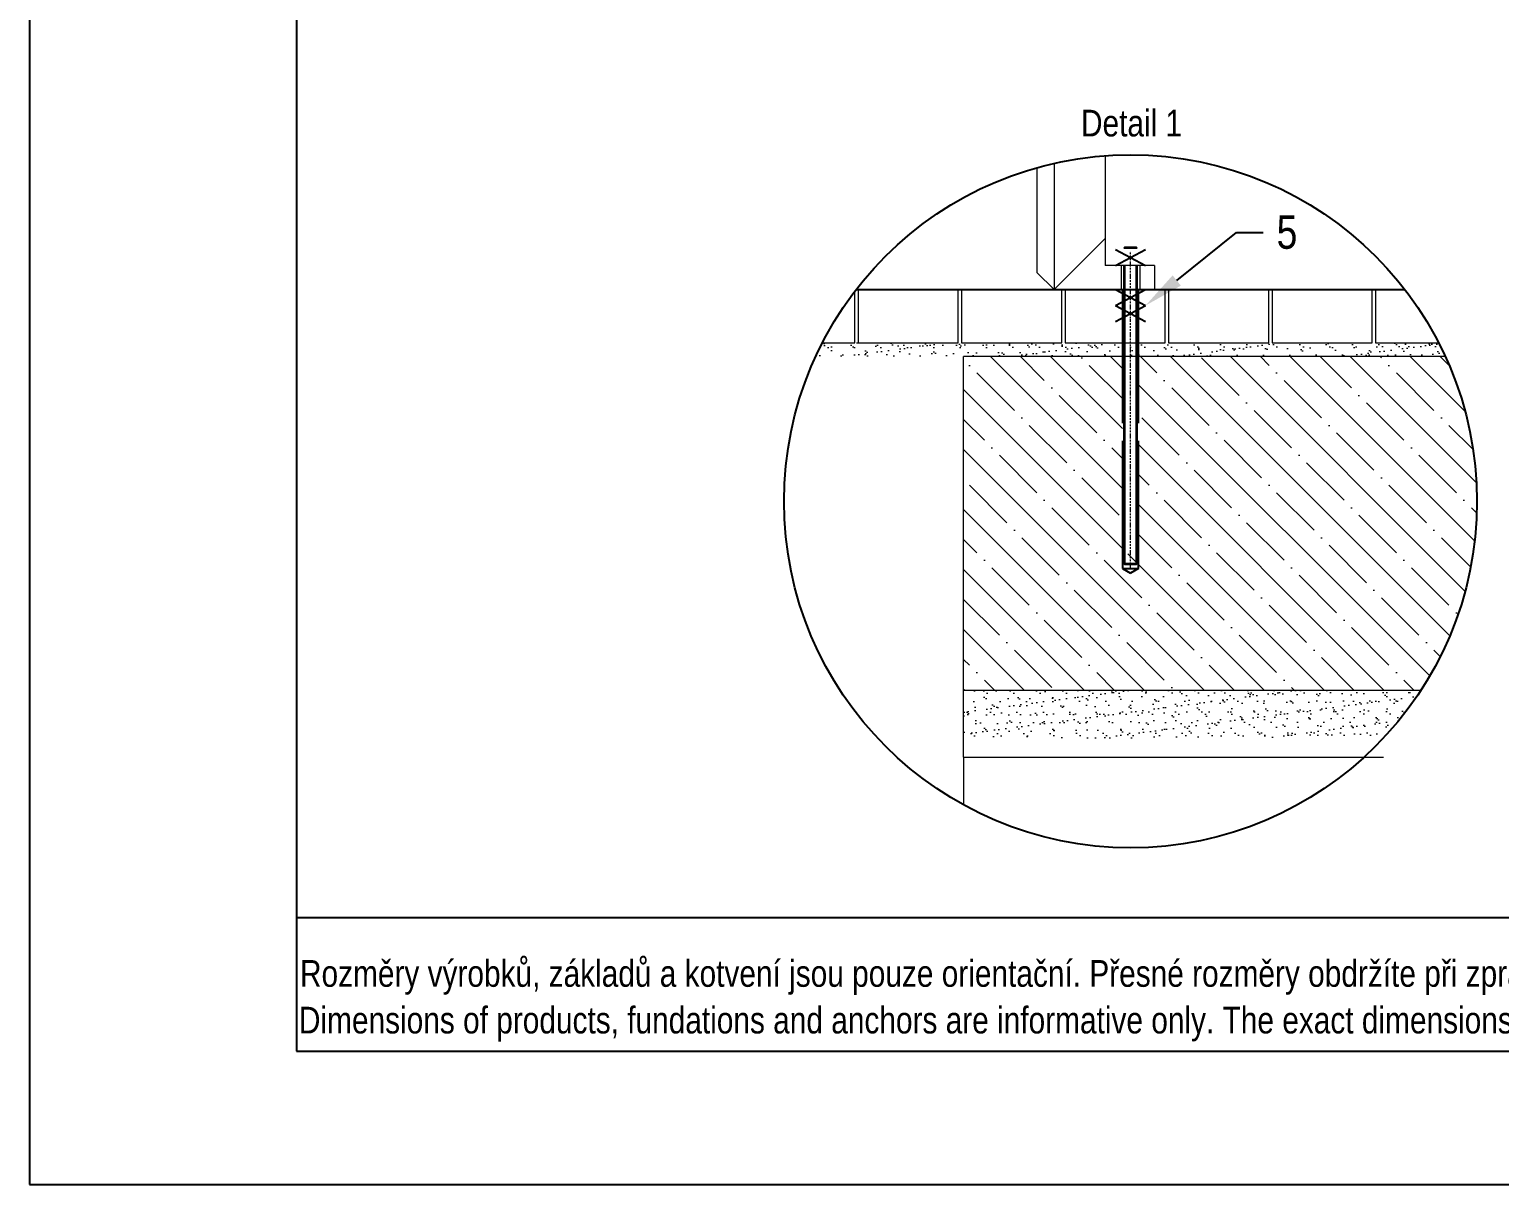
# Model space of a CAD drawing. Header units: millimetres. Extents: x 9226 to 17655, y 3085 to 7285.
# Drawn here: x 11004 to 13207, y 3085 to 4816 of the extents above; entities that cross this region are included whole.
import ezdxf
from ezdxf import colors
from ezdxf.entities.mleader import LeaderData, LeaderLine
from ezdxf.lldxf.tags import DXFTag
from ezdxf.math import Vec2, Vec3

# ---------------------------------------------------------------- set-up
doc = ezdxf.new("R2010")
doc.units = ezdxf.units.MM
doc.header["$LTSCALE"] = 0.3
doc.linetypes.add('DashDot', pattern=[15, 9, -3, 0, -3])
doc.layers.add('Nekreslit', color=6, linetype='Continuous', plot=False)
doc.layers.add('POSTAVY ATD', color=8, linetype='Continuous')
doc.layers.add('SRAFY', color=251, linetype='Continuous', lineweight=13)
doc.styles.add('SEACAD_Arial', font='arial.ttf', dxfattribs={"width": 0.8})
tags = doc.linetypes.add('HIDDEN2', pattern=[4.7625, 3.175, -1.5875]).pattern_tags.tags
tags[6:7] = [DXFTag(74, 4), DXFTag(75, 0), DXFTag(340, '0'), DXFTag(46, 0.0), DXFTag(50, 0.0), DXFTag(44, 0.0), DXFTag(45, 0.0)]
tags[4:5] = [DXFTag(74, 4), DXFTag(75, 0), DXFTag(340, '0'), DXFTag(46, 0.0), DXFTag(50, 0.0), DXFTag(44, 0.0), DXFTag(45, 0.0)]

msp = doc.modelspace()

# ---------------------------------------------------------------- hatches: boundary and pattern name
at = {"layer": 'SRAFY'}
h = msp.add_hatch(dxfattribs=at)
h.set_pattern_fill('AR-SAND', color=256, scale=0.5)
h.set_pattern_definition([(37.5, (5588.106, -888.17), (-0.800016, 24.47066), [0, -19.304, 0, -21.59, 0, -20.6375]), (7.5, (5588.106, -888.17), (22.47616, 35.84126), [0, -10.414, 0, -17.399, 0, -6.6675]), (327.5, (5572.485, -888.17), (39.54962, 0.07186), [0, -6.35, 0, -22.86, 0, -29.845]), (317.5, (5572.485, -888.17), (38.17782, 11.14647), [0, -3.175, 0, -14.986, 0, -17.145])])
edge = h.paths.add_edge_path()
edge.add_arc((12654.1, 4108.9), 519.1, 24.7409, 27.2395)
edge.add_line((13115.6, 4346.5), (12274.1, 4346.5))
edge.add_line((12274.1, 4346.5), (12274.1, 4326.3))
edge.add_line((12274.1, 4326.3), (12404.1, 4326.1))
edge.add_line((12404.1, 4326.1), (13125.5, 4326.1))
edge = h.paths.add_edge_path()
edge.add_arc((12654.1, 4108.9), 519.1, 152.7605, 155.2218)
edge.add_line((12182.7, 4326.4), (12274.1, 4326.3))
edge.add_line((12274.1, 4326.3), (12274.1, 4346.5))
edge.add_line((12274.1, 4346.5), (12192.5, 4346.5))
h = msp.add_hatch(dxfattribs=at)
h.set_pattern_fill('ANSI35', color=256, scale=10, angle=90)
h.set_pattern_definition([(135, (704.655, -188.897), (-44.90128, -44.90128), []), (135, (704.655, -143.995), (-44.90128, -44.90128), [79.375, -15.875, 0, -15.875])])
edge = h.paths.add_edge_path()
edge.add_arc((12654.1, 4108.9), 519.1, 326.9978, 384.7409)
edge.add_line((13125.5, 4326.1), (12666.1, 4326.1))
edge.add_line((12666.1, 4326.1), (12666.1, 4034.8))
edge.add_line((12666.1, 4034.8), (12654.1, 4027.8))
edge.add_line((12654.1, 4027.8), (12642.1, 4034.8))
edge.add_line((12642.1, 4034.8), (12642.1, 4326.1))
edge.add_line((12642.1, 4326.1), (12404.1, 4326.1))
edge.add_line((12404.1, 4326.1), (12404.1, 3826.1))
edge.add_line((12404.1, 3826.1), (13089.4, 3826.1))
h = msp.add_hatch(dxfattribs=at)
h.set_pattern_fill('AR-SAND', color=256, scale=0.5)
h.set_pattern_definition([(37.5, (6904.63, -1435.798), (-0.800016, 24.47066), [0, -19.304, 0, -21.59, 0, -20.6375]), (7.5, (6904.63, -1435.798), (22.47616, 35.84126), [0, -10.414, 0, -17.399, 0, -6.6675]), (327.5, (6889.01, -1435.798), (39.54962, 0.07186), [0, -6.35, 0, -22.86, 0, -29.845]), (317.5, (6889.01, -1435.798), (38.17782, 11.14647), [0, -3.175, 0, -14.986, 0, -17.145])])
edge = h.paths.add_edge_path()
edge.add_arc((12654.1, 4108.9), 519.1, 316.9192, 326.9983)
edge.add_line((13089.4, 3826.1), (12404.1, 3826.1))
edge.add_line((12404.1, 3826.1), (12404.1, 3754.3))
edge.add_line((12404.1, 3754.3), (13033.2, 3754.3))

# ---------------------------------------------------------------- linework, layer by layer
at = {"lineweight": 15}
for p, q in [((12615.9, 4626.6), (12615.9, 4502.4)), ((12514, 4608.8), (12514, 4451.6)), ((12539.5, 4615.2), (12539.5, 4426.1)), ((12539.5, 4426.1), (12615.9, 4502.4)), ((12615.9, 4502.4), (12615.9, 4462.1)), ((12539.5, 4426.1), (12514, 4451.6)), ((12690.1, 4462.1), (12615.9, 4462.1)), ((12640.1, 4462.1), (12640.1, 4426.1)), ((12645.7, 4463.3), (12645.7, 4014.3)), ((12662.5, 4014.3), (12662.5, 4463.3)), ((12668.1, 4462.1), (12668.1, 4426.1)), ((12690.1, 4462.1), (12690.1, 4426.1)), ((12690.1, 4426.1), (12539.5, 4426.1))]:
    msp.add_line(p, q, dxfattribs=at)
for p, q in [((12631.6, 4486.1), (12676.6, 4462.1)), ((12631.6, 4462.1), (12676.6, 4486.1)), ((12645.7, 4489.7), (12662.5, 4489.7)), ((12644.1, 4461.7), (12644.1, 4015.9)), ((12664.1, 4015.9), (12664.1, 4461.7)), ((12243.1, 4426.1), (13065, 4426.1)), ((12631.6, 4426.1), (12676.6, 4402.1)), ((12631.6, 4402.1), (12676.6, 4426.1)), ((12640.1, 4426.1), (12668.1, 4426.1)), ((12631.6, 4402.1), (12676.6, 4378.1)), ((12631.6, 4378.1), (12676.6, 4402.1)), ((12642.1, 4008.3), (12654.1, 4001.4)), ((12666.1, 4008.3), (12654.1, 4001.4))]:
    msp.add_line(p, q)
at = {"linetype": 'HIDDEN2'}
for p, q in [((12645.7, 4489.7), (12644.1, 4488.1)), ((12664.1, 4488.1), (12644.1, 4488.1)), ((12664.1, 4488.1), (12662.5, 4489.7)), ((12642.1, 4426), (12642.1, 4225.8)), ((12644.1, 4426.1), (12644.1, 4426)), ((12664.1, 4426), (12664.1, 4426.1)), ((12666.1, 4225.8), (12666.1, 4426.1)), ((12642.1, 4199.3), (12642.1, 4008.3)), ((12666.1, 4008.3), (12666.1, 4199.3)), ((12644.1, 4015.9), (12664.1, 4015.9)), ((12644.1, 4015.9), (12645.7, 4014.3)), ((12654.1, 4014.3), (12645.7, 4014.3)), ((12662.5, 4014.3), (12654.1, 4014.3)), ((12662.5, 4014.3), (12664.1, 4015.9)), ((12642.1, 4008.3), (12666.1, 4008.3))]:
    msp.add_line(p, q, dxfattribs=at)
at = {"linetype": 'DashDot', "lineweight": 9}
msp.add_line((12654.1, 4009.9), (12654.1, 4483.2), dxfattribs=at)
at = {"linetype": 'Continuous'}
msp.add_circle((12654.1, 4108.9), 519.1, dxfattribs=at)
at = {"layer": 'Nekreslit'}
msp.add_line((11404.4, 3485.3), (15444.4, 3485.3), dxfattribs=at)
for points in [[(11004.4, 3085.3), (16944.4, 3085.3), (16944.4, 7285.3), (11004.4, 7285.3)], [(11404.4, 3285.3), (15444.4, 3285.3), (15444.4, 6885.3), (11404.4, 6885.3)]]:
    msp.add_lwpolyline(points, close=True, dxfattribs=at)
at = {"layer": 'POSTAVY ATD', "lineweight": 5}
for p, q in [((12241.1, 4346.1), (12241.1, 4423.4)), ((12396.1, 4426.1), (12246.1, 4426.1)), ((12246.1, 4426.1), (12246.1, 4346.1)), ((12396.1, 4346.1), (12396.1, 4426.1)), ((12551.1, 4426.1), (12401.1, 4426.1)), ((12401.1, 4426.1), (12401.1, 4346.1)), ((12551.1, 4346.1), (12551.1, 4426.1)), ((12556.1, 4426.1), (12556.1, 4346.1)), ((12556.1, 4426.1), (12706.1, 4426.1)), ((12706.1, 4346.1), (12706.1, 4426.1)), ((12711.1, 4426.1), (12711.1, 4346.1)), ((12711.1, 4426.1), (12861.1, 4426.1)), ((12861.1, 4346.1), (12861.1, 4426.1)), ((12866.1, 4426.1), (12866.1, 4346.1)), ((12866.1, 4426.1), (13016.1, 4426.1)), ((13016.1, 4346.1), (13016.1, 4426.1)), ((13021.1, 4426.1), (13021.1, 4346.1)), ((13021.1, 4426.1), (13065, 4426.1)), ((12192.3, 4346.1), (12241.1, 4346.1)), ((12246.1, 4346.1), (12396.1, 4346.1)), ((12401.1, 4346.1), (12551.1, 4346.1)), ((12556.1, 4346.1), (12706.1, 4346.1)), ((12711.1, 4346.1), (12861.1, 4346.1)), ((12866.1, 4346.1), (13016.1, 4346.1)), ((13021.1, 4346.1), (13115.8, 4346.1)), ((12404.1, 4326.1), (13125.5, 4326.1)), ((12404.1, 4225.8), (12404.1, 4325.7)), ((12404.1, 3725.8), (12404.1, 4225.8)), ((12404.1, 3826.1), (13089.4, 3826.1)), ((12404.1, 3725.8), (13033.2, 3725.8)), ((12404.1, 3725.8), (12404.1, 3653.9))]:
    msp.add_line(p, q, dxfattribs=at)

# ---------------------------------------------------------------- texts
at = {"style": 'SEACAD_Arial', "width": 0.8}
for s, p in [('Rozměry výrobků, základů a kotvení jsou pouze orientační. Přesné rozměry obdržíte při zpracování nabídky naším obchodním oddělením.', (11409.8, 3381.6)), ('Dimensions of products, fundations and anchors are informative only. The exact dimensions you get with our offer.', (11408.2, 3311.7))]:
    msp.add_text(s, height=39.9982, dxfattribs=at).set_placement(p)
at = {"insert": (12579.9, 4695.5), "char_height": 40, "attachment_point": 1, "style": 'SEACAD_Arial'}
msp.add_mtext_dynamic_manual_height_columns('Detail 1', width=226.121, gutter_width=200, heights=[0], dxfattribs=at)

# ---------------------------------------------------------------- leaders
ml = msp.add_multileader_mtext('Standard')
ml.set_content('5', color=256, style='SEACAD_Arial')
ml.set_leader_properties()
ml.build(insert=Vec2(0, 0))
ml.multileader.update_dxf_attribs({"dogleg_length": 2, "arrow_head_size": 60, "scale": 20})
ctx = ml.context
ctx.base_point, ctx.scale, ctx.char_height, ctx.arrow_head_size, ctx.landing_gap_size, ctx.plane_origin = Vec3(12853, 4511.8), 20, 50, 60, 20, Vec3(12538.8, 4317)
notes = []
notes.append((ctx, [(0, (1, 1, 0), (12813, 4511.8), (1, 0), 40, [(0, [(12676.6, 4402.1)], 0, [])])]))
ctx.mtext.insert, ctx.mtext.flow_direction = Vec3(12873, 4537.2), 5
for ctx, leaders in notes:
    for number, flags, end, landing, length, lines in leaders:
        leader = LeaderData()
        leader.index, (leader.has_last_leader_line, leader.has_dogleg_vector, leader.attachment_direction) = number, flags
        leader.last_leader_point, leader.dogleg_vector, leader.dogleg_length = Vec3(end), Vec3(landing), length
        for number, points, colour, breaks in lines:
            line = LeaderLine()
            line.index, line.vertices, line.color, line.breaks = number, Vec3.list(points), colors.encode_raw_color(colour), breaks
            leader.lines.append(line)
        ctx.leaders.append(leader)

doc.saveas('drawing.dxf')
